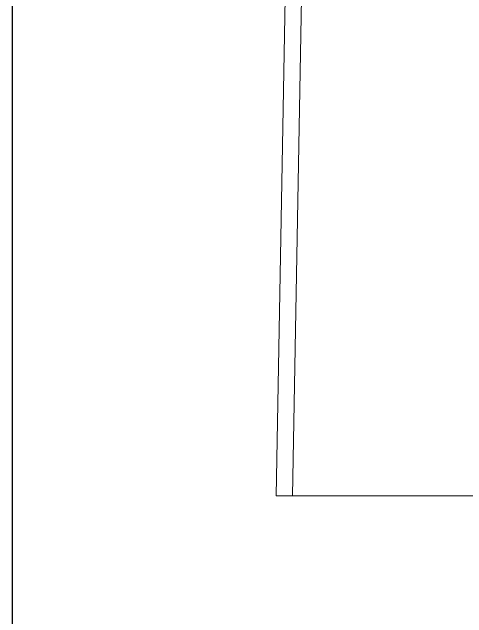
# Model space of a CAD drawing. Header units: millimetres. Extents: x -133 to 8217, y -787 to 7844.
# Drawn here: x -133 to 1089, y 3528 to 5156 of the extents above; entities that cross this region are included whole.
import ezdxf

# ---------------------------------------------------------------- set-up
doc = ezdxf.new("R2010")
doc.units = ezdxf.units.MM
doc.header["$MEASUREMENT"] = 0
doc.layers.add('00_pen 0.10', color=140, linetype='Continuous')
doc.layers.add('00_PEN_Dimensions&Text', color=1, linetype='Continuous')

msp = doc.modelspace()

# ---------------------------------------------------------------- linework, layer by layer
at = {"layer": '00_pen 0.10', "lineweight": 15}
for p, q in [((614, 5956.7), (576.5, 3856.7)), ((620.1, 3856.7), (657.6, 5956.7)), ((620.1, 3856.7), (576.5, 3856.7)), ((620.1, 3856.7), (3108, 3856.7))]:
    msp.add_line(p, q, dxfattribs=at)
at = {"layer": '00_PEN_Dimensions&Text'}
msp.add_lwpolyline([(-133.1, 1624.5), (8217.4, 1624.5), (8217.4, 7844.3), (-133.1, 7844.3)], close=True, dxfattribs=at)

doc.saveas('drawing.dxf')
